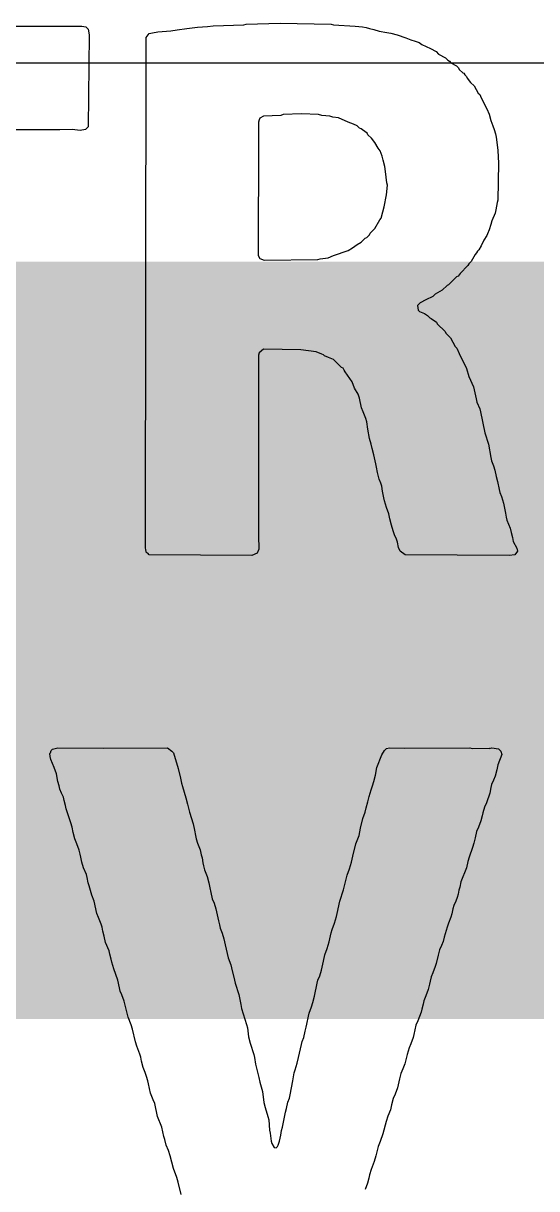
# Model space of a CAD drawing. Header units: millimetres. Extents: x 0 to 172, y 0 to 138.
# Drawn here: x 73.916 to 75.023, y 66.075 to 68.589 of the extents above; entities that cross this region are included whole.
import ezdxf

# ---------------------------------------------------------------- set-up
doc = ezdxf.new("R2010")
doc.units = ezdxf.units.MM
for name, color, linetype in [('BottomLayer', 5, 'Continuous'), ('BottomPaste', 16, 'Continuous'), ('BottomSolder', 6, 'Continuous'), ('TopOverlay', 2, 'Continuous')]:
    doc.layers.add(name, color=color, linetype=linetype)

# ---------------------------------------------------------------- blocks, each defined once
blk = doc.blocks.new('XAL6030_102MEC_B_239')
at = {"layer": 'BottomLayer'}
blk.add_hatch(color=5, dxfattribs=at).paths.add_polyline_path([(1.305, 2.75), (2.735, 2.75), (2.735, -2.75), (1.305, -2.75)])
at = {"layer": 'BottomPaste'}
blk.add_hatch(color=16, dxfattribs=at).paths.add_polyline_path([(1.305, 2.75), (2.735, 2.75), (2.735, -2.75), (1.305, -2.75)])
at = {"layer": 'BottomSolder'}
blk.add_hatch(color=6, dxfattribs=at).paths.add_polyline_path([(1.2034, 2.8516), (2.8366, 2.8516), (2.8366, -2.8516), (1.2034, -2.8516)])

msp = doc.modelspace()

# ---------------------------------------------------------------- linework, layer by layer
at = {"layer": 'BottomLayer'}
msp.add_line((71.9074, 68.5038), (80.518, 68.5038), dxfattribs=at)
at = {"layer": 'TopOverlay'}
for p, q in [((73.2675, 68.5819), (74.0429, 68.5828)), ((74.0429, 68.5828), (74.0514, 68.5811)), ((74.0514, 68.5811), (74.0565, 68.576)), ((74.2688, 68.5777), (74.2917, 68.5802)), ((74.2917, 68.5802), (74.3138, 68.5819)), ((74.3138, 68.5819), (74.3257, 68.5836)), ((74.3257, 68.5836), (74.392, 68.5853)), ((74.392, 68.5853), (74.3971, 68.587)), ((74.3971, 68.587), (74.4701, 68.5887)), ((74.4701, 68.5887), (74.5805, 68.587)), ((74.5805, 68.587), (74.5856, 68.5853)), ((74.5856, 68.5853), (74.6323, 68.5828)), ((74.6323, 68.5828), (74.6476, 68.5811)), ((74.6476, 68.5811), (74.6561, 68.5794)), ((74.6561, 68.5794), (74.6629, 68.5777)), ((74.0565, 68.576), (74.0582, 68.5641)), ((74.0582, 68.5641), (74.0565, 68.3654)), ((74.1796, 67.4575), (74.1813, 68.5582)), ((74.1813, 68.5582), (74.1881, 68.5667)), ((74.1881, 68.5667), (74.1949, 68.5684)), ((74.1949, 68.5684), (74.2068, 68.5701)), ((74.2068, 68.5701), (74.2348, 68.5726)), ((74.2348, 68.5726), (74.2484, 68.5743)), ((74.2484, 68.5743), (74.2688, 68.5777)), ((74.6629, 68.5777), (74.6722, 68.5751)), ((74.6722, 68.5751), (74.6841, 68.5718)), ((74.6841, 68.5718), (74.7003, 68.5692)), ((74.7003, 68.5692), (74.7087, 68.5675)), ((74.7087, 68.5675), (74.7223, 68.5641)), ((74.7223, 68.5641), (74.741, 68.5573)), ((74.741, 68.5573), (74.7521, 68.5531)), ((74.7521, 68.5531), (74.7614, 68.5505)), ((74.7614, 68.5505), (74.7699, 68.5471)), ((74.7699, 68.5471), (74.7758, 68.5429)), ((74.7758, 68.5429), (74.7945, 68.5344)), ((74.7945, 68.5344), (74.8064, 68.5276)), ((74.8064, 68.5276), (74.8115, 68.5225)), ((74.8115, 68.5225), (74.8268, 68.514)), ((74.8268, 68.514), (74.8319, 68.5089)), ((74.8319, 68.5089), (74.8353, 68.5072)), ((74.8353, 68.5072), (74.8387, 68.5038)), ((74.8387, 68.5038), (74.8506, 68.497)), ((74.8506, 68.497), (74.8548, 68.4928)), ((74.8548, 68.4928), (74.8565, 68.4894)), ((74.8565, 68.4894), (74.8642, 68.4817)), ((74.8642, 68.4817), (74.8667, 68.4809)), ((74.8667, 68.4809), (74.8684, 68.4775)), ((74.8684, 68.4775), (74.8718, 68.4741)), ((74.8718, 68.4741), (74.8735, 68.4707)), ((74.8735, 68.4707), (74.8811, 68.4613)), ((74.8811, 68.4613), (74.8888, 68.4537)), ((74.8888, 68.4537), (74.8973, 68.4384)), ((74.8973, 68.4384), (74.9007, 68.435)), ((74.9007, 68.435), (74.9024, 68.4316)), ((74.9024, 68.4316), (74.9092, 68.4163)), ((74.9092, 68.4163), (74.916, 68.4044)), ((74.916, 68.4044), (74.9211, 68.3926)), ((74.4251, 68.3807), (74.4234, 68.3756)), ((74.4268, 68.3841), (74.4251, 68.3807)), ((74.4344, 68.3883), (74.4268, 68.3841)), ((74.4718, 68.39), (74.4344, 68.3883)), ((74.4769, 68.3917), (74.4718, 68.39)), ((74.516, 68.3934), (74.4769, 68.3917)), ((74.5533, 68.3917), (74.516, 68.3934)), ((74.5601, 68.39), (74.5533, 68.3917)), ((74.5771, 68.3883), (74.5601, 68.39)), ((74.5839, 68.3866), (74.5771, 68.3883)), ((74.5958, 68.3849), (74.5839, 68.3866)), ((74.617, 68.3756), (74.5958, 68.3849)), ((74.9211, 68.3926), (74.9245, 68.379)), ((74.9245, 68.379), (74.9287, 68.3679)), ((73.9954, 68.3586), (73.8145, 68.3594)), ((74.0217, 68.3594), (73.9954, 68.3586)), ((74.0387, 68.3577), (74.0217, 68.3594)), ((74.0506, 68.3594), (74.0387, 68.3577)), ((74.0565, 68.3654), (74.0506, 68.3594)), ((74.4234, 68.3756), (74.4234, 68.3433)), ((74.6281, 68.3713), (74.617, 68.3756)), ((74.6366, 68.3679), (74.6281, 68.3713)), ((74.6417, 68.3628), (74.6366, 68.3679)), ((74.6451, 68.3611), (74.6417, 68.3628)), ((74.6476, 68.3586), (74.6451, 68.3611)), ((74.6578, 68.3518), (74.6476, 68.3586)), ((74.9287, 68.3679), (74.9321, 68.3594)), ((74.9321, 68.3594), (74.9347, 68.3501)), ((74.4234, 68.3416), (74.4225, 68.0877)), ((74.4234, 68.3433), (74.4234, 68.3416)), ((74.6595, 68.3484), (74.6578, 68.3518)), ((74.6671, 68.3407), (74.6595, 68.3484)), ((74.6748, 68.3314), (74.6671, 68.3407)), ((74.6816, 68.3195), (74.6748, 68.3314)), ((74.9347, 68.3501), (74.9363, 68.3433)), ((74.9363, 68.3433), (74.938, 68.3263)), ((74.6858, 68.3136), (74.6816, 68.3195)), ((74.6901, 68.3025), (74.6858, 68.3136)), ((74.6926, 68.2932), (74.6901, 68.3025)), ((74.938, 68.3263), (74.9397, 68.3144)), ((74.9397, 68.3144), (74.9414, 68.2872)), ((74.696, 68.2796), (74.6926, 68.2932)), ((74.6977, 68.2694), (74.696, 68.2796)), ((74.9414, 68.2872), (74.9397, 68.2074)), ((74.7003, 68.2448), (74.6977, 68.2694)), ((74.6994, 68.2185), (74.7019, 68.2397)), ((74.7019, 68.2397), (74.7003, 68.2448)), ((74.6943, 68.193), (74.6994, 68.2185)), ((74.938, 68.2023), (74.9355, 68.1862)), ((74.9397, 68.2074), (74.938, 68.2023)), ((74.6884, 68.1683), (74.6918, 68.1819)), ((74.6918, 68.1819), (74.6943, 68.193)), ((74.9338, 68.1794), (74.927, 68.1624)), ((74.9355, 68.1862), (74.9338, 68.1794)), ((74.6748, 68.1463), (74.685, 68.1649)), ((74.685, 68.1649), (74.6884, 68.1683)), ((74.9245, 68.1548), (74.9211, 68.1429)), ((74.927, 68.1624), (74.9245, 68.1548)), ((74.6535, 68.125), (74.6569, 68.1267)), ((74.6569, 68.1267), (74.6629, 68.1327)), ((74.6629, 68.1327), (74.6646, 68.1361)), ((74.6646, 68.1361), (74.6748, 68.1463)), ((74.916, 68.131), (74.9092, 68.1208)), ((74.9177, 68.1344), (74.916, 68.131)), ((74.9211, 68.1429), (74.9177, 68.1344)), ((74.617, 68.0987), (74.6264, 68.1046)), ((74.6264, 68.1046), (74.6366, 68.1114)), ((74.6366, 68.1114), (74.6451, 68.1165)), ((74.6451, 68.1165), (74.6535, 68.125)), ((74.9041, 68.1089), (74.899, 68.1004)), ((74.9092, 68.1208), (74.9041, 68.1089)), ((74.4225, 68.0877), (74.4268, 68.0817)), ((74.4268, 68.0817), (74.4361, 68.0775)), ((74.4361, 68.0775), (74.5516, 68.0792)), ((74.5516, 68.0792), (74.5567, 68.0809)), ((74.5567, 68.0809), (74.5737, 68.0826)), ((74.5737, 68.0826), (74.5856, 68.0877)), ((74.5856, 68.0877), (74.617, 68.0987)), ((74.8905, 68.0902), (74.882, 68.0749)), ((74.8939, 68.0936), (74.8905, 68.0902)), ((74.8956, 68.097), (74.8939, 68.0936)), ((74.899, 68.1004), (74.8956, 68.097)), ((74.8752, 68.0664), (74.8582, 68.0494)), ((74.8769, 68.0698), (74.8752, 68.0664)), ((74.882, 68.0749), (74.8769, 68.0698)), ((74.8506, 68.0418), (74.8336, 68.0248)), ((74.854, 68.0435), (74.8506, 68.0418)), ((74.8565, 68.046), (74.854, 68.0435)), ((74.8582, 68.0494), (74.8565, 68.046)), ((74.8047, 68.0044), (74.7996, 67.9993)), ((74.82, 68.0129), (74.8047, 68.0044)), ((74.8302, 68.0231), (74.82, 68.0129)), ((74.8336, 68.0248), (74.8302, 68.0231)), ((74.7724, 67.9857), (74.7665, 67.9798)), ((74.7665, 67.9798), (74.7682, 67.9696)), ((74.7843, 67.9925), (74.7724, 67.9857)), ((74.7996, 67.9993), (74.7843, 67.9925)), ((74.7682, 67.9696), (74.7707, 67.9671)), ((74.7707, 67.9671), (74.7818, 67.9628)), ((74.7818, 67.9628), (74.7877, 67.9586)), ((74.7877, 67.9586), (74.7928, 67.9535)), ((74.7928, 67.9535), (74.7962, 67.9518)), ((74.7962, 67.9518), (74.8073, 67.9441)), ((74.8073, 67.9441), (74.809, 67.9407)), ((74.809, 67.9407), (74.8259, 67.9238)), ((74.8259, 67.9238), (74.8276, 67.9204)), ((74.8276, 67.9204), (74.8378, 67.9102)), ((74.8378, 67.9102), (74.848, 67.8915)), ((74.4251, 67.8779), (74.4234, 67.8728)), ((74.4344, 67.8855), (74.4251, 67.8779)), ((74.5151, 67.8847), (74.4344, 67.8855)), ((74.5482, 67.8804), (74.5151, 67.8847)), ((74.5601, 67.8753), (74.5482, 67.8804)), ((74.5635, 67.8736), (74.5601, 67.8753)), ((74.848, 67.8915), (74.8514, 67.8881)), ((74.8514, 67.8881), (74.8565, 67.8762)), ((74.8565, 67.8762), (74.8718, 67.8439)), ((74.4234, 67.8728), (74.4234, 67.4855)), ((74.5661, 67.8711), (74.5635, 67.8736)), ((74.5746, 67.8677), (74.5661, 67.8711)), ((74.5856, 67.8635), (74.5746, 67.8677)), ((74.6026, 67.8465), (74.5856, 67.8635)), ((74.606, 67.8448), (74.6026, 67.8465)), ((74.6085, 67.8405), (74.606, 67.8448)), ((74.6102, 67.8371), (74.6085, 67.8405)), ((74.6255, 67.815), (74.6102, 67.8371)), ((74.8718, 67.8439), (74.8769, 67.8269)), ((74.8769, 67.8269), (74.8871, 67.8049)), ((74.6306, 67.8015), (74.6255, 67.815)), ((74.6383, 67.7887), (74.6306, 67.8015)), ((74.8871, 67.8049), (74.8888, 67.7981)), ((74.6417, 67.7802), (74.6383, 67.7887)), ((74.6459, 67.759), (74.6417, 67.7802)), ((74.8888, 67.7981), (74.893, 67.7785)), ((74.893, 67.7785), (74.8947, 67.7717)), ((74.6493, 67.7505), (74.6459, 67.759)), ((74.6552, 67.7361), (74.6493, 67.7505)), ((74.8947, 67.7717), (74.9007, 67.7573)), ((74.9007, 67.7573), (74.9024, 67.7505)), ((74.9024, 67.7505), (74.9117, 67.7055)), ((74.6569, 67.7293), (74.6552, 67.7361)), ((74.6595, 67.7131), (74.6569, 67.7293)), ((74.6629, 67.6928), (74.6595, 67.7131)), ((74.9117, 67.7055), (74.9194, 67.6809)), ((74.6663, 67.6809), (74.6629, 67.6928)), ((74.6688, 67.6715), (74.6663, 67.6809)), ((74.9194, 67.6809), (74.9245, 67.652)), ((74.6722, 67.6579), (74.6688, 67.6715)), ((74.6765, 67.6384), (74.6722, 67.6579)), ((74.9245, 67.652), (74.9262, 67.6452)), ((74.6782, 67.6316), (74.6765, 67.6384)), ((74.6799, 67.6197), (74.6782, 67.6316)), ((74.9262, 67.6452), (74.9304, 67.6341)), ((74.9304, 67.6341), (74.933, 67.6248)), ((74.933, 67.6248), (74.9363, 67.6112)), ((74.6841, 67.6053), (74.6799, 67.6197)), ((74.6875, 67.5968), (74.6841, 67.6053)), ((74.9363, 67.6112), (74.9389, 67.6002)), ((74.9389, 67.6002), (74.9423, 67.5832)), ((74.6892, 67.59), (74.6875, 67.5968)), ((74.6909, 67.5798), (74.6892, 67.59)), ((74.6935, 67.5654), (74.6909, 67.5798)), ((74.9423, 67.5832), (74.944, 67.5764)), ((74.944, 67.5764), (74.9474, 67.5679)), ((74.6952, 67.5586), (74.6935, 67.5654)), ((74.6994, 67.5441), (74.6952, 67.5586)), ((74.9474, 67.5679), (74.9516, 67.5535)), ((74.9516, 67.5535), (74.9533, 67.5467)), ((74.7045, 67.5305), (74.6994, 67.5441)), ((74.707, 67.5195), (74.7045, 67.5305)), ((74.9533, 67.5467), (74.9559, 67.5322)), ((74.9559, 67.5322), (74.9576, 67.5237)), ((74.9576, 67.5237), (74.9593, 67.5169)), ((74.7104, 67.5059), (74.707, 67.5195)), ((74.7138, 67.494), (74.7104, 67.5059)), ((74.9593, 67.5169), (74.9661, 67.5)), ((74.9661, 67.5), (74.9686, 67.4906)), ((74.4234, 67.4855), (74.4234, 67.4838)), ((74.4234, 67.4838), (74.4242, 67.4541)), ((74.7172, 67.4855), (74.7138, 67.494)), ((74.7215, 67.4762), (74.7172, 67.4855)), ((74.7232, 67.4694), (74.7215, 67.4762)), ((74.9686, 67.4906), (74.9712, 67.4796)), ((74.9712, 67.4796), (74.9729, 67.4711)), ((74.1805, 67.4533), (74.1796, 67.4575)), ((74.1822, 67.4465), (74.1805, 67.4533)), ((74.4242, 67.4541), (74.4208, 67.4456)), ((74.7257, 67.4583), (74.7232, 67.4694)), ((74.7291, 67.4499), (74.7257, 67.4583)), ((74.7402, 67.4422), (74.7291, 67.4499)), ((74.9729, 67.4711), (74.9805, 67.4566)), ((74.9822, 67.4499), (74.9763, 67.4422)), ((74.9805, 67.4566), (74.9822, 67.4499)), ((74.1847, 67.4456), (74.1822, 67.4465)), ((74.1881, 67.4422), (74.1847, 67.4456)), ((74.4089, 67.4405), (74.1881, 67.4422)), ((74.4208, 67.4456), (74.4089, 67.4405)), ((74.9644, 67.4405), (74.7402, 67.4422)), ((74.9763, 67.4422), (74.9644, 67.4405)), ((73.975, 67.015), (73.9767, 67.0201)), ((73.9767, 67.0201), (73.9792, 67.0227)), ((73.9792, 67.0227), (73.9911, 67.0261)), ((73.9911, 67.0261), (74.0888, 67.0252)), ((74.0888, 67.0252), (74.2272, 67.0261)), ((74.2272, 67.0261), (74.2365, 67.0184)), ((74.6892, 67.0108), (74.6952, 67.0201)), ((74.6952, 67.0201), (74.6994, 67.0244)), ((74.6994, 67.0244), (74.7062, 67.0261)), ((74.7062, 67.0261), (74.7393, 67.0252)), ((74.7393, 67.0252), (74.8794, 67.0261)), ((74.8794, 67.0261), (74.8845, 67.0244)), ((74.8845, 67.0244), (74.9211, 67.0252)), ((74.9211, 67.0252), (74.9219, 67.0244)), ((74.9219, 67.0244), (74.927, 67.0261)), ((74.927, 67.0261), (74.9414, 67.0235)), ((74.9414, 67.0235), (74.9465, 67.0184)), ((73.9733, 67.0133), (73.9741, 67.0142)), ((73.9741, 67.0074), (73.9733, 67.0133)), ((73.9741, 67.0142), (73.975, 67.015)), ((73.9758, 67.0006), (73.9741, 67.0074)), ((73.9826, 66.9836), (73.9758, 67.0006)), ((74.2365, 67.0184), (74.2399, 67.015)), ((74.2399, 67.015), (74.2501, 66.9811)), ((74.679, 66.9836), (74.6892, 67.0108)), ((74.9482, 67.0116), (74.9397, 66.9895)), ((74.9465, 67.0184), (74.9482, 67.0116)), ((73.9877, 66.97), (73.9826, 66.9836)), ((73.9911, 66.953), (73.9877, 66.97)), ((74.2501, 66.9811), (74.2552, 66.9607)), ((74.6756, 66.9666), (74.679, 66.9836)), ((74.9372, 66.9785), (74.9338, 66.9649)), ((74.9397, 66.9895), (74.9372, 66.9785)), ((73.9937, 66.9437), (73.9911, 66.953)), ((74.2552, 66.9607), (74.2578, 66.9496)), ((74.2578, 66.9496), (74.2595, 66.9428)), ((74.6697, 66.9437), (74.6722, 66.953)), ((74.6722, 66.953), (74.6756, 66.9666)), ((74.9262, 66.9471), (74.9245, 66.9403)), ((74.9304, 66.9564), (74.9262, 66.9471)), ((74.9338, 66.9649), (74.9304, 66.9564)), ((73.9954, 66.9369), (73.9937, 66.9437)), ((73.9987, 66.9284), (73.9954, 66.9369)), ((74.003, 66.9191), (73.9987, 66.9284)), ((74.0047, 66.9123), (74.003, 66.9191)), ((74.2595, 66.9428), (74.2671, 66.9182)), ((74.6595, 66.9097), (74.662, 66.9208)), ((74.662, 66.9208), (74.6663, 66.9352)), ((74.6663, 66.9352), (74.6697, 66.9437)), ((74.9228, 66.9284), (74.9151, 66.9072)), ((74.9245, 66.9403), (74.9228, 66.9284)), ((74.0072, 66.9012), (74.0047, 66.9123)), ((74.0089, 66.8944), (74.0072, 66.9012)), ((74.0149, 66.8749), (74.0089, 66.8944)), ((74.2671, 66.9182), (74.2705, 66.9046)), ((74.2705, 66.9046), (74.2748, 66.8868)), ((74.6535, 66.8868), (74.6561, 66.8961)), ((74.6561, 66.8961), (74.6595, 66.9097)), ((74.9109, 66.8978), (74.9075, 66.8859)), ((74.9151, 66.9072), (74.9109, 66.8978)), ((74.0191, 66.8639), (74.0149, 66.8749)), ((74.2748, 66.8868), (74.2824, 66.8622)), ((74.6433, 66.8528), (74.6484, 66.8732)), ((74.6484, 66.8732), (74.6535, 66.8868)), ((74.9058, 66.8791), (74.9032, 66.8681)), ((74.9075, 66.8859), (74.9058, 66.8791)), ((74.0217, 66.8545), (74.0191, 66.8639)), ((74.0242, 66.8435), (74.0217, 66.8545)), ((74.2824, 66.8622), (74.2858, 66.8486)), ((74.2858, 66.8486), (74.2875, 66.8367)), ((74.6408, 66.8367), (74.6433, 66.8528)), ((74.8939, 66.8452), (74.8905, 66.8316)), ((74.8981, 66.8545), (74.8939, 66.8452)), ((74.9032, 66.8681), (74.8981, 66.8545)), ((74.0276, 66.8299), (74.0242, 66.8435)), ((74.0319, 66.8188), (74.0276, 66.8299)), ((74.037, 66.8053), (74.0319, 66.8188)), ((74.2875, 66.8367), (74.2892, 66.8299)), ((74.2892, 66.8299), (74.2917, 66.8205)), ((74.2917, 66.8205), (74.2977, 66.8061)), ((74.6272, 66.7925), (74.6332, 66.8188)), ((74.6332, 66.8188), (74.6408, 66.8367)), ((74.8879, 66.8205), (74.8854, 66.8112)), ((74.8905, 66.8316), (74.8879, 66.8205)), ((74.0387, 66.7968), (74.037, 66.8053)), ((74.0404, 66.79), (74.0387, 66.7968)), ((74.2977, 66.8061), (74.3002, 66.7951)), ((74.3002, 66.7951), (74.3019, 66.7883)), ((74.8854, 66.8112), (74.8777, 66.79)), ((74.0429, 66.7789), (74.0404, 66.79)), ((74.0463, 66.767), (74.0429, 66.7789)), ((74.3019, 66.7883), (74.3036, 66.7781)), ((74.3036, 66.7781), (74.3053, 66.7713)), ((74.3053, 66.7713), (74.307, 66.7628)), ((74.6196, 66.7645), (74.6238, 66.7789)), ((74.6238, 66.7789), (74.6272, 66.7925)), ((74.8752, 66.7806), (74.8718, 66.767)), ((74.8777, 66.79), (74.8752, 66.7806)), ((74.0523, 66.7526), (74.0463, 66.767)), ((74.054, 66.7458), (74.0523, 66.7526)), ((74.0565, 66.7348), (74.054, 66.7458)), ((74.307, 66.7628), (74.313, 66.7484)), ((74.313, 66.7484), (74.3164, 66.7348)), ((74.6119, 66.7399), (74.6145, 66.7509)), ((74.6145, 66.7509), (74.6196, 66.7645)), ((74.8642, 66.7475), (74.8599, 66.7365)), ((74.8676, 66.756), (74.8642, 66.7475)), ((74.8718, 66.767), (74.8676, 66.756)), ((74.0582, 66.728), (74.0565, 66.7348)), ((74.0641, 66.7084), (74.0582, 66.728)), ((74.3164, 66.7348), (74.3189, 66.7237)), ((74.3189, 66.7237), (74.3206, 66.7135)), ((74.5992, 66.6948), (74.6068, 66.7195)), ((74.6068, 66.7195), (74.6119, 66.7399)), ((74.8557, 66.7186), (74.854, 66.7101)), ((74.8574, 66.7254), (74.8557, 66.7186)), ((74.8599, 66.7365), (74.8574, 66.7254)), ((74.0692, 66.6948), (74.0641, 66.7084)), ((74.0752, 66.6685), (74.0692, 66.6948)), ((74.3206, 66.7135), (74.324, 66.6999)), ((74.324, 66.6999), (74.3283, 66.6906)), ((74.5932, 66.6685), (74.5992, 66.6948)), ((74.8489, 66.6948), (74.8446, 66.6855)), ((74.8523, 66.7033), (74.8489, 66.6948)), ((74.854, 66.7101), (74.8523, 66.7033)), ((74.0786, 66.66), (74.0752, 66.6685)), ((74.3283, 66.6906), (74.3317, 66.6787)), ((74.3317, 66.6787), (74.3359, 66.6592)), ((74.5915, 66.6617), (74.5932, 66.6685)), ((74.8404, 66.6677), (74.8387, 66.6609)), ((74.8429, 66.6787), (74.8404, 66.6677)), ((74.8446, 66.6855), (74.8429, 66.6787)), ((74.0845, 66.6456), (74.0786, 66.66)), ((74.0862, 66.6388), (74.0845, 66.6456)), ((74.3359, 66.6592), (74.3376, 66.6524)), ((74.3376, 66.6524), (74.3393, 66.6439)), ((74.3393, 66.6439), (74.341, 66.6371)), ((74.5822, 66.6337), (74.5873, 66.6473)), ((74.5873, 66.6473), (74.5915, 66.6617)), ((74.8336, 66.6473), (74.8302, 66.6388)), ((74.8387, 66.6609), (74.8336, 66.6473)), ((74.0879, 66.6303), (74.0862, 66.6388)), ((74.0905, 66.6193), (74.0879, 66.6303)), ((74.0939, 66.6057), (74.0905, 66.6193)), ((74.341, 66.6371), (74.3453, 66.6261)), ((74.3453, 66.6261), (74.3486, 66.6142)), ((74.5763, 66.6074), (74.5805, 66.6269)), ((74.5805, 66.6269), (74.5822, 66.6337)), ((74.8242, 66.6176), (74.8217, 66.6082)), ((74.8259, 66.6244), (74.8242, 66.6176)), ((74.8302, 66.6388), (74.8259, 66.6244)), ((74.1015, 66.5878), (74.0939, 66.6057)), ((74.3486, 66.6142), (74.352, 66.6006)), ((74.352, 66.6006), (74.358, 66.5726)), ((74.5669, 66.5793), (74.572, 66.5929)), ((74.572, 66.5929), (74.5763, 66.6074)), ((74.8183, 66.5997), (74.8141, 66.5904)), ((74.8217, 66.6082), (74.8183, 66.5997)), ((74.1032, 66.581), (74.1015, 66.5878)), ((74.1058, 66.57), (74.1032, 66.581)), ((74.1075, 66.5632), (74.1058, 66.57)), ((74.358, 66.5726), (74.3639, 66.5581)), ((74.5635, 66.5658), (74.5669, 66.5793)), ((74.8107, 66.5785), (74.8064, 66.5607)), ((74.8141, 66.5904), (74.8107, 66.5785)), ((74.1117, 66.5488), (74.1075, 66.5632)), ((74.1202, 66.525), (74.1117, 66.5488)), ((74.3639, 66.5581), (74.3656, 66.5513)), ((74.3656, 66.5513), (74.3716, 66.525)), ((74.5559, 66.5343), (74.5593, 66.5462)), ((74.5593, 66.5462), (74.561, 66.553)), ((74.561, 66.553), (74.5635, 66.5658)), ((74.8047, 66.5539), (74.7996, 66.5403)), ((74.8064, 66.5607), (74.8047, 66.5539)), ((74.1236, 66.508), (74.1202, 66.525)), ((74.3716, 66.525), (74.3733, 66.5182)), ((74.3733, 66.5182), (74.3809, 66.4936)), ((74.544, 66.4902), (74.5499, 66.5182)), ((74.5499, 66.5182), (74.5516, 66.525)), ((74.5516, 66.525), (74.5559, 66.5343)), ((74.7937, 66.5224), (74.792, 66.5157)), ((74.7962, 66.5318), (74.7937, 66.5224)), ((74.7996, 66.5403), (74.7962, 66.5318)), ((74.1253, 66.5012), (74.1236, 66.508)), ((74.1287, 66.4927), (74.1253, 66.5012)), ((74.1338, 66.4791), (74.1287, 66.4927)), ((74.3809, 66.4936), (74.3826, 66.4868)), ((74.7894, 66.5046), (74.7843, 66.491)), ((74.792, 66.5157), (74.7894, 66.5046)), ((74.1423, 66.4452), (74.1338, 66.4791)), ((74.3826, 66.4868), (74.3852, 66.4723)), ((74.3852, 66.4723), (74.3869, 66.4638)), ((74.5329, 66.4537), (74.538, 66.4672)), ((74.538, 66.4672), (74.5406, 66.4766)), ((74.5406, 66.4766), (74.544, 66.4902)), ((74.7784, 66.4732), (74.7758, 66.4621)), ((74.7801, 66.48), (74.7784, 66.4732)), ((74.7843, 66.491), (74.7801, 66.48)), ((74.1491, 66.4282), (74.1423, 66.4452)), ((74.3869, 66.4638), (74.3979, 66.429)), ((74.5278, 66.4299), (74.5312, 66.4469)), ((74.5312, 66.4469), (74.5329, 66.4537)), ((74.7741, 66.4554), (74.7673, 66.4367)), ((74.7758, 66.4621), (74.7741, 66.4554)), ((74.1516, 66.4188), (74.1491, 66.4282)), ((74.1584, 66.3917), (74.1516, 66.4188)), ((74.3979, 66.429), (74.3996, 66.4222)), ((74.3996, 66.4222), (74.4022, 66.4027)), ((74.5245, 66.4146), (74.5261, 66.4231)), ((74.5261, 66.4231), (74.5278, 66.4299)), ((74.7631, 66.4273), (74.7589, 66.4078)), ((74.7673, 66.4367), (74.7631, 66.4273)), ((74.161, 66.3823), (74.1584, 66.3917)), ((74.4022, 66.4027), (74.4056, 66.3891)), ((74.516, 66.3857), (74.5177, 66.3925)), ((74.5177, 66.3925), (74.5211, 66.401)), ((74.5211, 66.401), (74.5245, 66.4146)), ((74.7572, 66.401), (74.7521, 66.3874)), ((74.7589, 66.4078), (74.7572, 66.401)), ((74.1678, 66.3653), (74.161, 66.3823)), ((74.4056, 66.3891), (74.4132, 66.3645)), ((74.51, 66.3577), (74.516, 66.3857)), ((74.7487, 66.3789), (74.7444, 66.3645)), ((74.7521, 66.3874), (74.7487, 66.3789)), ((74.1695, 66.3585), (74.1678, 66.3653)), ((74.1711, 66.35), (74.1695, 66.3585)), ((74.1745, 66.3365), (74.1711, 66.35)), ((74.4132, 66.3645), (74.4149, 66.3577)), ((74.4149, 66.3577), (74.4174, 66.3432)), ((74.4174, 66.3432), (74.4191, 66.3348)), ((74.5024, 66.3314), (74.5066, 66.3458)), ((74.5066, 66.3458), (74.51, 66.3577)), ((74.7393, 66.3441), (74.7351, 66.3331)), ((74.7444, 66.3645), (74.7393, 66.3441)), ((74.1788, 66.3254), (74.1745, 66.3365)), ((74.1822, 66.3169), (74.1788, 66.3254)), ((74.1847, 66.3076), (74.1822, 66.3169)), ((74.4191, 66.3348), (74.4242, 66.3144)), ((74.4973, 66.3076), (74.5007, 66.3246)), ((74.5007, 66.3246), (74.5024, 66.3314)), ((74.7308, 66.3237), (74.7274, 66.3118)), ((74.7351, 66.3331), (74.7308, 66.3237)), ((74.1864, 66.3008), (74.1847, 66.3076)), ((74.1907, 66.2812), (74.1864, 66.3008)), ((74.4242, 66.3144), (74.4268, 66.305)), ((74.4268, 66.305), (74.4319, 66.2846)), ((74.4922, 66.277), (74.4973, 66.3076)), ((74.7232, 66.2923), (74.7181, 66.2787)), ((74.7274, 66.3118), (74.7232, 66.2923)), ((74.1966, 66.2668), (74.1907, 66.2812)), ((74.2, 66.2583), (74.1966, 66.2668)), ((74.4319, 66.2846), (74.4353, 66.2609)), ((74.4871, 66.2617), (74.4905, 66.2702)), ((74.4905, 66.2702), (74.4922, 66.277)), ((74.7138, 66.2694), (74.7104, 66.2558)), ((74.7181, 66.2787), (74.7138, 66.2694)), ((74.206, 66.2303), (74.2, 66.2583)), ((74.4353, 66.2609), (74.4378, 66.2498)), ((74.4378, 66.2498), (74.4438, 66.2303)), ((74.482, 66.2396), (74.4837, 66.2481)), ((74.4837, 66.2481), (74.4871, 66.2617)), ((74.7079, 66.2447), (74.7028, 66.2311)), ((74.7104, 66.2558), (74.7079, 66.2447)), ((74.2153, 66.2074), (74.206, 66.2303)), ((74.4438, 66.2303), (74.4455, 66.2235)), ((74.4455, 66.2235), (74.4472, 66.2014)), ((74.4752, 66.2074), (74.4803, 66.2328)), ((74.4803, 66.2328), (74.482, 66.2396)), ((74.6986, 66.2201), (74.6918, 66.1929)), ((74.7028, 66.2311), (74.6986, 66.2201)), ((74.2196, 66.1878), (74.2153, 66.2074)), ((74.4472, 66.2014), (74.4489, 66.1946)), ((74.4489, 66.1946), (74.4506, 66.1776)), ((74.4692, 66.1776), (74.4718, 66.1904)), ((74.4718, 66.1904), (74.4735, 66.2006)), ((74.4735, 66.2006), (74.4752, 66.2074)), ((74.6918, 66.1929), (74.6858, 66.1768)), ((74.2213, 66.181), (74.2196, 66.1878)), ((74.2247, 66.1691), (74.2213, 66.181)), ((74.2297, 66.1573), (74.2247, 66.1691)), ((74.4506, 66.1776), (74.4523, 66.1725)), ((74.4523, 66.1725), (74.4574, 66.164)), ((74.4616, 66.1632), (74.4642, 66.1657)), ((74.4642, 66.1657), (74.4659, 66.1691)), ((74.4659, 66.1691), (74.4692, 66.1776)), ((74.6816, 66.1657), (74.6765, 66.1454)), ((74.6858, 66.1768), (74.6816, 66.1657)), ((74.2331, 66.1454), (74.2297, 66.1573)), ((74.2399, 66.1182), (74.2331, 66.1454)), ((74.4574, 66.164), (74.4616, 66.1632)), ((74.6765, 66.1454), (74.6731, 66.1335)), ((74.2476, 66.0987), (74.2399, 66.1182)), ((74.6663, 66.1165), (74.6629, 66.1046)), ((74.6731, 66.1335), (74.6663, 66.1165)), ((74.2501, 66.0893), (74.2476, 66.0987)), ((74.6612, 66.0978), (74.6586, 66.0868)), ((74.6629, 66.1046), (74.6612, 66.0978)), ((74.2569, 66.0621), (74.2501, 66.0893)), ((74.6586, 66.0868), (74.6535, 66.0732))]:
    msp.add_line(p, q, dxfattribs=at)

# ---------------------------------------------------------------- block references
at = {"rotation": 270}
msp.add_blockref('XAL6030_102MEC_B_239', (75.7936, 69.2778), dxfattribs=at)

doc.saveas('drawing.dxf')
